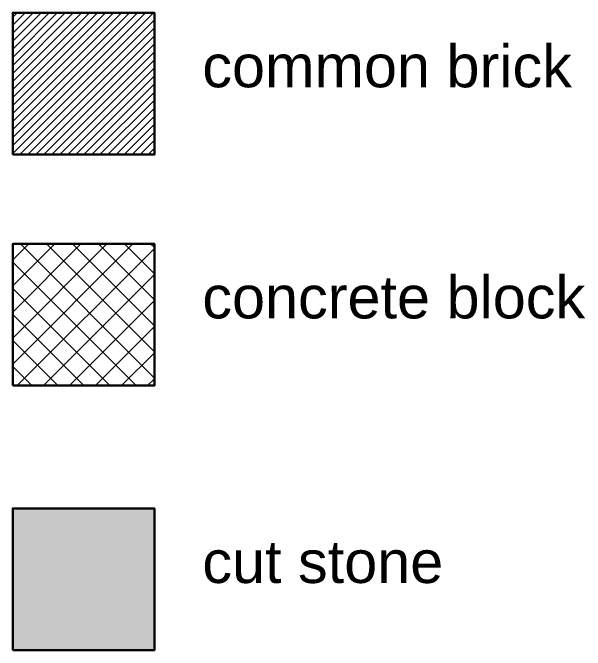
# Model space of a CAD drawing. Header units: centimetres. Extents: x 2952 to 4857, y -1578 to 78.
# Drawn here: x 2951.6 to 3355.6, y -1239.7 to -790.1 of the extents above; entities that cross this region are included whole.
import ezdxf

# ---------------------------------------------------------------- set-up
doc = ezdxf.new("R2010")
doc.units = ezdxf.units.CM
doc.header["$MEASUREMENT"] = 0
doc.layers.add('fill', color=7, linetype='Continuous')
doc.layers.add('текст', color=7, linetype='Continuous')
doc.styles.add('GENERATED_STYLE_1', font='arial.ttf')

msp = doc.modelspace()

# ---------------------------------------------------------------- hatches: boundary and pattern name
at = {"layer": 'fill', "linetype": 'Continuous', "lineweight": 13}
h = msp.add_hatch(dxfattribs=at)
h.set_pattern_fill('Common_Brick', color=150, style=0, pattern_type=2)
h.set_pattern_definition([(45, (0, 0), (-2.828427, 2.828427), [])])
h.paths.add_polyline_path([(2951.62, -890.05), (3051.61, -890.05), (3051.61, -790.06), (2951.62, -790.06)])
h = msp.add_hatch(dxfattribs=at)
h.set_pattern_fill('Concrete_Block', color=150, style=0, pattern_type=2)
h.set_pattern_definition([(45, (0, 0), (-9.19239, 9.19239), []), (135, (0, 0), (9.19239, 9.19239), [])])
h.paths.add_polyline_path([(2951.62, -1053.05), (3051.61, -1053.05), (3051.61, -953.05), (2951.62, -953.05)])
h = msp.add_hatch(dxfattribs=at)
h.set_pattern_fill('Cut_Stone', color=150, style=0, pattern_type=2)
h.set_pattern_definition([(45, (0, 5), (-1.5909903, 1.5909903), [0, -1.5, 0, -2.25]), (110, (5, 5), (2.1143084, 0.7695453), [0, -1.1, 0, -1.9])])
h.paths.add_polyline_path([(2951.62, -1239.66), (3051.61, -1239.66), (3051.61, -1139.66), (2951.62, -1139.66)])

# ---------------------------------------------------------------- linework, layer by layer
at = {"layer": 'fill', "color": 7, "linetype": 'Continuous', "lineweight": 30, "flags": 128}
for points in [[(2951.62, -890.05), (3051.61, -890.05), (3051.61, -790.06), (2951.62, -790.06)], [(2951.62, -1053.05), (3051.61, -1053.05), (3051.61, -953.05), (2951.62, -953.05)], [(2951.62, -1239.66), (3051.61, -1239.66), (3051.61, -1139.66), (2951.62, -1139.66)]]:
    msp.add_lwpolyline(points, close=True, dxfattribs=at)

# ---------------------------------------------------------------- texts
at = {"layer": 'текст', "color": 7, "linetype": 'Continuous', "lineweight": 13, "char_height": 30, "attachment_point": 4, "style": 'GENERATED_STYLE_1'}
for s, insert in [('\\A1;{\\pql;\\fArial|b0|i0|c204|p0;\\W1.000000;common brick}', (3085.39, -827.85)), ('\\A1;{\\pql;\\fArial|b0|i0|c204|p0;\\W1.000000;concrete block}', (3085.39, -990.84)), ('\\A1;{\\pql;\\fArial|b0|i0|c204|p0;\\W1.000000;cut\\fArial|b0|i0|c204|p0;\\W1.000000; \\fArial|b0|i0|c204|p0;\\W1.000000;stone}', (3085.39, -1177.45))]:
    msp.add_mtext(s, dxfattribs=dict(at, insert=insert))

doc.saveas('drawing.dxf')
